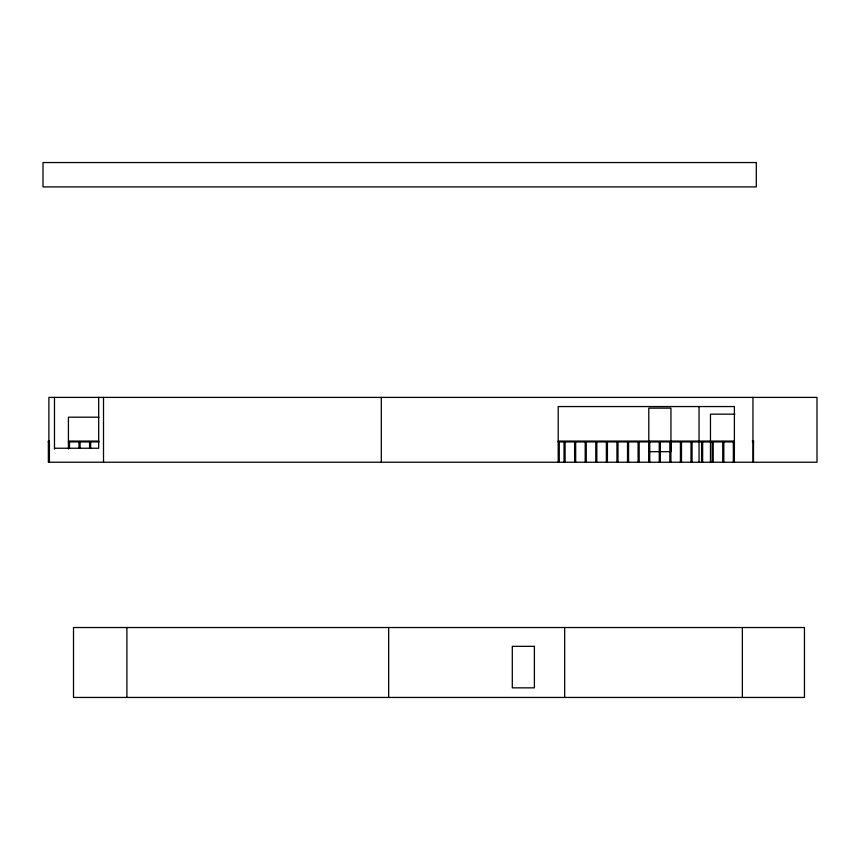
<?xml version="1.0" encoding="UTF-8"?>
<svg xmlns="http://www.w3.org/2000/svg" width="860" height="860" viewBox="0 0 860 860"><rect width="100%" height="100%" fill="white"/><g stroke="black" fill="none" stroke-linecap="round" stroke-linejoin="round"><path stroke-width="1.29" d="M734.859 414.165L710.467 414.165L710.467 462.239M98.9 417.186L68.424 417.186L68.424 448.985M49.525 441.072L48.257 441.072L48.257 441.922L49.418 441.922L49.418 462.239M68.424 441.072L98.9 441.072M558.204 441.072L734.386 441.072M752.328 441.072L753.596 441.072L753.596 441.922L752.425 441.922M68.424 441.922L98.9 441.922M558.204 441.922L734.386 441.922M54.481 448.243L98.685 448.243L98.685 397.395M650.096 451.683L670.95 451.683L670.95 408.135L648.795 408.135L648.795 451.683M753.489 441.922L753.489 462.239M752.962 397.395L752.962 462.239M742.363 627.531L742.363 697.449M734.386 462.239L734.386 406.554L558.204 406.554L558.204 462.239M733.333 441.922L733.333 462.239M723.808 441.922L723.808 462.239M722.744 441.922L722.744 462.239M713.22 441.922L713.22 462.239M712.166 441.922L712.166 462.239M702.641 441.922L702.641 462.239M701.588 441.922L701.588 462.239M699.04 406.662L699.04 462.239M692.063 441.922L692.063 462.239M690.999 441.922L690.999 462.239M681.486 441.922L681.486 462.239M680.421 441.922L680.421 462.239M670.897 441.922L670.897 462.239M669.843 441.922L669.843 462.239M660.319 441.922L660.319 462.239M659.265 441.922L659.265 462.239M649.741 441.922L649.741 462.239M648.676 441.922L648.676 462.239M639.163 441.922L639.163 462.239M638.099 441.922L638.099 462.239M628.574 441.922L628.574 462.239M627.52 441.922L627.52 462.239M617.996 441.922L617.996 462.239M616.942 441.922L616.942 462.239M607.418 441.922L607.418 462.239M606.354 441.922L606.354 462.239M596.829 441.922L596.829 462.239M595.776 441.922L595.776 462.239M586.251 441.922L586.251 462.239M585.198 441.922L585.198 462.239M575.673 441.922L575.673 462.239M574.609 441.922L574.609 462.239M565.095 441.922L565.095 462.239M564.676 627.531L564.676 697.449M564.031 441.922L564.031 462.239M559.269 441.922L559.269 462.239M388.666 627.531L388.666 697.449M381.313 397.395L381.313 462.239M126.893 627.531L126.893 697.449M103.512 397.395L103.512 462.239M90.644 441.922L90.644 448.264M89.58 441.922L89.58 448.264M80.055 441.922L80.055 448.264M79.002 441.922L79.002 448.264M69.477 441.922L69.477 448.264M54.481 397.395L54.481 449.092M48.891 462.239L48.891 397.395L817 397.395L817 462.239L48.364 462.239L48.364 441.922M756.305 162.551L43 162.551L43 186.9L756.305 186.9L756.305 162.551M804.444 627.531L73.508 627.531L73.508 697.449L804.444 697.449L804.444 627.531M534.393 646.344L512.302 646.344L512.302 687.85L534.393 687.85L534.393 646.344"/></g></svg>
